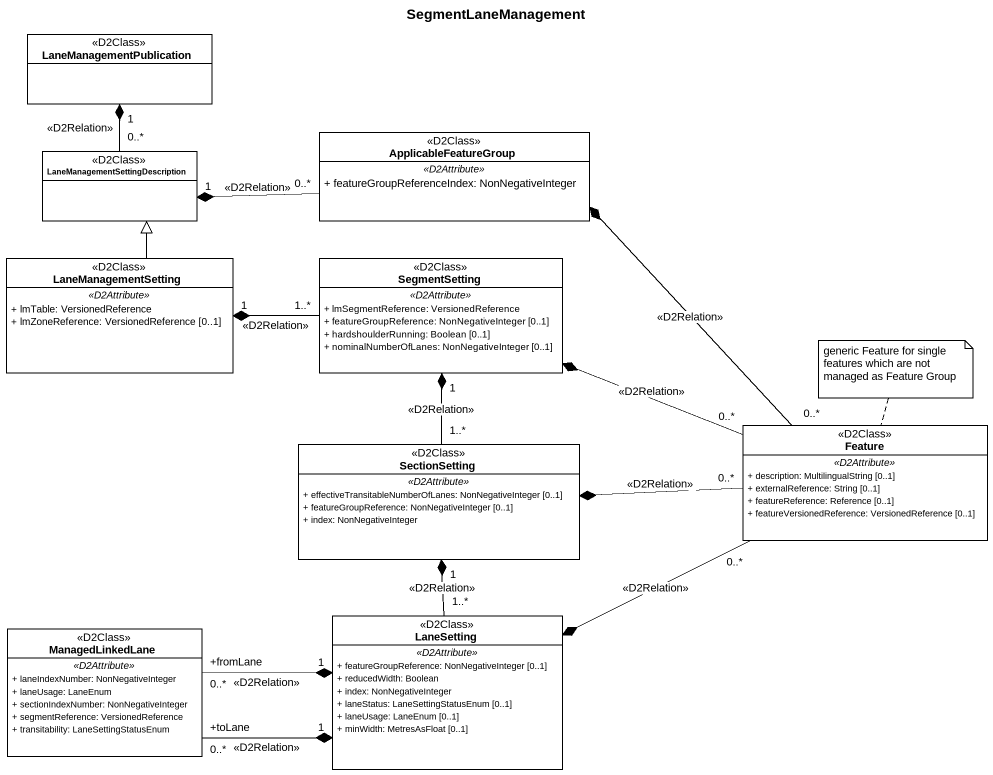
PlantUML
@startuml
title SegmentLaneManagement
hide circle
hide empty members
skinparam classAttributeIconSize 0
class LaneManagementPublication <<D2Class>>
class "LaneManagementSettingDescription" as LaneManagementSettingDescrip <<D2Class>>
class ApplicableFeatureGroup <<D2Class>> {
  .. <<D2Attribute>> ..
  + featureGroupReferenceIndex: NonNegativeInteger
}
class LaneManagementSetting <<D2Class>> {
  .. <<D2Attribute>> ..
  + lmTable: VersionedReference
  + lmZoneReference: VersionedReference [0..1]
}
class SegmentSetting <<D2Class>> {
  .. <<D2Attribute>> ..
  + lmSegmentReference: VersionedReference
  + featureGroupReference: NonNegativeInteger [0..1]
  + hardshoulderRunning: Boolean [0..1]
  + nominalNumberOfLanes: NonNegativeInteger [0..1]
}
class SectionSetting <<D2Class>> {
  .. <<D2Attribute>> ..
  + effectiveTransitableNumberOfLanes: NonNegativeInteger [0..1]
  + featureGroupReference: NonNegativeInteger [0..1]
  + index: NonNegativeInteger
}
class Feature <<D2Class>> {
  .. <<D2Attribute>> ..
  + description: MultilingualString [0..1]
  + externalReference: String [0..1]
  + featureReference: Reference [0..1]
  + featureVersionedReference: VersionedReference [0..1]
}
class LaneSetting <<D2Class>> {
  .. <<D2Attribute>> ..
  + featureGroupReference: NonNegativeInteger [0..1]
  + reducedWidth: Boolean
  + index: NonNegativeInteger
  + laneStatus: LaneSettingStatusEnum [0..1]
  + laneUsage: LaneEnum [0..1]
  + minWidth: MetresAsFloat [0..1]
}
class ManagedLinkedLane <<D2Class>> {
  .. <<D2Attribute>> ..
  + laneIndexNumber: NonNegativeInteger
  + laneUsage: LaneEnum
  + sectionIndexNumber: NonNegativeInteger
  + segmentReference: VersionedReference
  + transitability: LaneSettingStatusEnum
}
LaneManagementSettingDescrip "0..*" -up-* "1" LaneManagementPublication : <<D2Relation>>
ApplicableFeatureGroup "0..*" -left-* "1" LaneManagementSettingDescrip : <<D2Relation>>
LaneManagementSetting -up-|> LaneManagementSettingDescrip
SegmentSetting "1..*" -left-* "1" LaneManagementSetting : <<D2Relation>>
SectionSetting "1..*" -up-* "1" SegmentSetting : <<D2Relation>>
Feature "0..*" -up-* ApplicableFeatureGroup : <<D2Relation>>
Feature "0..*" -left-* SegmentSetting : <<D2Relation>>
Feature "0..*" -left-* SectionSetting : <<D2Relation>>
Feature "0..*" -left-* LaneSetting : <<D2Relation>>
LaneSetting "1..*" -up-* "1" SectionSetting : <<D2Relation>>
ManagedLinkedLane "+fromLane\n0..*" -right-* "1" LaneSetting : <<D2Relation>>
ManagedLinkedLane "+toLane\n0..*" -right-* "1" LaneSetting : <<D2Relation>>
note top of Feature : generic Feature for single features which are not managed as Feature Group
@enduml
